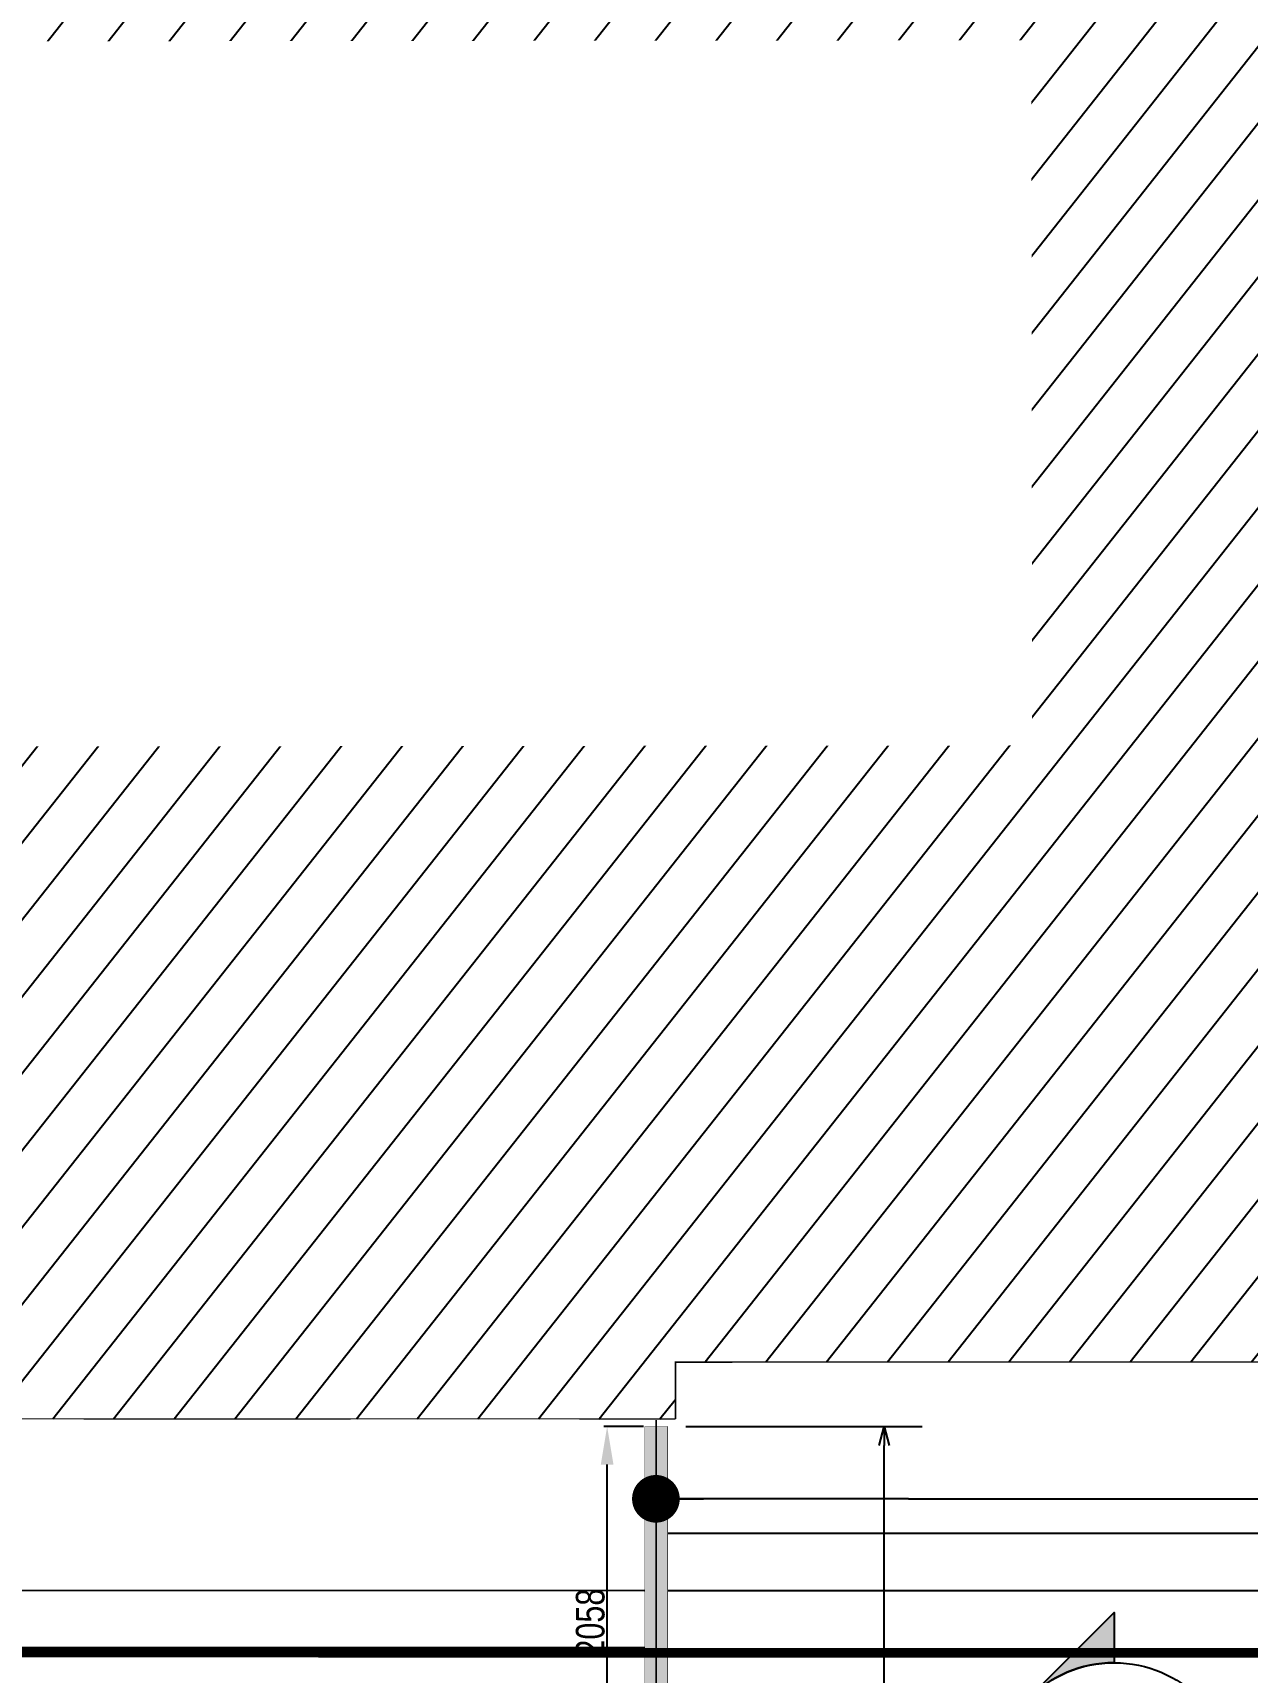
# Model space of a CAD drawing. Header units: centimetres. Extents: x -6122352 to 4157695, y -1694241 to 1947892.
# Drawn here: x 65638 to 72006, y -171863 to -163260 of the extents above; entities that cross this region are included whole.
import ezdxf
from ezdxf.enums import TextEntityAlignment as Align
from ezdxf.xclip import XClip

# ---------------------------------------------------------------- set-up
doc = ezdxf.new("R2010")
doc.units = ezdxf.units.CM
doc.header["$MEASUREMENT"] = 0
doc.header["$XCLIPFRAME"] = 2
doc.header["$PDMODE"] = 66
doc.header["$PDSIZE"] = 100
for name, pattern in [('DASHED2', [0.375, 0.25, -0.125]), ('XR-AR-END-SETTING OUT PLAN$0$23261-XR-AR-SI-GF$0$HIDDEN', [0.375, 0.25, -0.125]), ('XR-AR-END-SETTING OUT PLAN$0$23585-XR-AR-END-GROUND FLOOR$0$HIDDEN', [0.375, 0.25, -0.125]), ('XR-AR-MID-SETTING OUT FOR MASTER$0$23585-XR-AR-MID-GROUND FLOOR$0$23261-XR-AR-SI-GF$0$HIDDEN', [0.375, 0.25, -0.125]), ('XR-AR-MID-SETTING OUT FOR MASTER$0$23585-XR-AR-MID-GROUND FLOOR$0$945-4P-1-101-GROUND FLOOR PLAN$0$XR-MIDDLE-GROUND FLOOR PLAN$0$HIDDEN', [9.525, 6.35, -3.175])]:
    doc.linetypes.add(name, pattern=pattern)
for name, color, linetype in [('00-MI-DIM', 7, 'Continuous'), ('23585-XR-AR-BOUNDARY WALLS AND SETBACKS$0$setback', 7, 'XR-AR-END-SETTING OUT PLAN$0$23261-XR-AR-SI-GF$0$HIDDEN'), ('@MI-REF LAYER', 7, 'Continuous'), ('@MI-TYPE-02', 6, 'Continuous'), ('B_TH_4', 7, 'Continuous'), ('XR-AR-END-SETTING OUT PLAN$0$23585-XR-AR-END-GROUND FLOOR$0$A-Flor-Hral', 3, 'Continuous'), ('XR-AR-END-SETTING OUT PLAN$0$23585-XR-AR-END-GROUND FLOOR$0$A-Flor-Strs', 1, 'Continuous'), ('XR-AR-MID-SETTING OUT FOR MASTER$0$23585-XR-AR-MID-GROUND FLOOR$0$A-Flor-Hral', 3, 'Continuous'), ('XR-AR-MID-SETTING OUT FOR MASTER$0$23585-XR-AR-MID-GROUND FLOOR$0$A-Flor-Strs', 1, 'Continuous'), ('XR-AR-MID-SETTING OUT FOR MASTER$0$23585-XR-AR-MID-GROUND FLOOR$0$G-SHAD-20', 251, 'Continuous'), ('XR-AR-MID-SETTING OUT FOR MASTER$0$23585-XR-AR-MID-GROUND FLOOR$0$GS-HATCH-FLOOR TILE', 251, 'Continuous')]:
    doc.layers.add(name, color=color, linetype=linetype)
doc.layers.add('23585-XR-AR-DAMAC PLOT LIMITS$0$1-End units', color=7, linetype='Continuous', lineweight=5, true_color=0xf8991e)
for name, color, linetype, lineweight in [('23585-XR-AR-DAMAC PLOT LIMITS$0$1-Mid units', 41, 'Continuous', 5), ('@ Foundations', 4, 'DASHED2', 50), ('A-ANNO-TEXT', 3, 'Continuous', 25), ('XR-AR-END-SETTING OUT PLAN$0$23585-XR-AR-END-GROUND FLOOR$0$A-FLOR-UNDR', 8, 'XR-AR-END-SETTING OUT PLAN$0$23585-XR-AR-END-GROUND FLOOR$0$HIDDEN', 5), ('XR-AR-END-SETTING OUT PLAN$0$23585-XR-AR-END-GROUND FLOOR$0$A-GLAZ-SILL', 8, 'Continuous', 5), ('XR-AR-END-SETTING OUT PLAN$0$23585-XR-AR-END-GROUND FLOOR$0$A-GLAZ-WNDO', 232, 'Continuous', 9), ('XR-AR-END-SETTING OUT PLAN$0$23585-XR-AR-END-GROUND FLOOR$0$A-WALL', 7, 'Continuous', 30), ('XR-AR-END-SETTING OUT PLAN$0$23585-XR-AR-END-GROUND FLOOR$0$S-COLS', 51, 'Continuous', 40), ('XR-AR-END-SETTING OUT PLAN$0$23585-XR-AR-END-GROUND FLOOR$0$S-COLS-PATT', 8, 'Continuous', 5), ('XR-AR-MID-SETTING OUT FOR MASTER$0$23585-XR-AR-MID-GROUND FLOOR$0$$A-GLAZ-WNDO', 232, 'Continuous', 9), ('XR-AR-MID-SETTING OUT FOR MASTER$0$23585-XR-AR-MID-GROUND FLOOR$0$$A-WALL', 1, 'Continuous', 5), ('XR-AR-MID-SETTING OUT FOR MASTER$0$23585-XR-AR-MID-GROUND FLOOR$0$A-FLOR-OVHD', 9, 'XR-AR-MID-SETTING OUT FOR MASTER$0$23585-XR-AR-MID-GROUND FLOOR$0$23261-XR-AR-SI-GF$0$HIDDEN', 15), ('XR-AR-MID-SETTING OUT FOR MASTER$0$23585-XR-AR-MID-GROUND FLOOR$0$A-GLAZ-SILL', 8, 'Continuous', 5), ('XR-AR-MID-SETTING OUT FOR MASTER$0$23585-XR-AR-MID-GROUND FLOOR$0$A-GLAZ-WNDO', 232, 'Continuous', 9), ('XR-AR-MID-SETTING OUT FOR MASTER$0$23585-XR-AR-MID-GROUND FLOOR$0$A-WALL', 7, 'Continuous', 30), ('XR-AR-MID-SETTING OUT FOR MASTER$0$23585-XR-AR-MID-GROUND FLOOR$0$S-COLS', 51, 'Continuous', 40)]:
    doc.layers.add(name, color=color, linetype=linetype, lineweight=lineweight)
doc.styles.add('Arial Narrow', font='ARIALN.TTF', dxfattribs={"width": 0.95, "height": 500})
doc.styles.add('JWC 1.50MM', font='GOTHIC.TTF', dxfattribs={"width": 0.8, "height": 1.5})
doc.styles.add('Schueco-BEMSTIL', font='isocpeur.ttf', dxfattribs={"width": 0.9})
doc.dimstyles.new('JWC - 1.5', dxfattribs={"dimtxt": 1.5, "dimasz": 2, "dimexe": 0.18, "dimexo": 0.06, "dimgap": 0.09, "dimtad": 1, "dimtoh": 1, "dimdec": 0, "dimzin": 0, "dimdsep": 46, "dimtxsty": 'JWC 1.50MM', "dimcen": 0.09, "dimclrd": 1, "dimclre": 1, "dimclrt": 2, "dimadec": 0, "dimazin": 0, "dimtfac": 1, "dimtdec": 0, "dimtofl": 0, "dimtmove": 0, "dimatfit": 3, "dimfxl": 30, "dimtolj": 1, "dimtzin": 0, "dimarcsym": 0})
doc.dimstyles.new('MI- JWC-TXT-2.5 MM', dxfattribs={"dimscale": 1.5, "dimtxt": 2.5, "dimasz": 1, "dimexe": 2, "dimexo": 1, "dimgap": 1, "dimtad": 1, "dimdec": 0, "dimdsep": 46, "dimtxsty": 'Schueco-BEMSTIL', "dimblk": 'OPEN30', "dimcen": 0, "dimdle": 2, "dimclrd": 140, "dimclre": 8, "dimclrt": 40, "dimadec": 0, "dimazin": 2, "dimtfac": 1, "dimtdec": 0, "dimtix": 1, "dimtmove": 2, "dimatfit": 3, "dimldrblk": 'OPEN', "dimfxl": 2, "dimlwd": -1, "dimlwe": -1, "dimarcsym": 0})

# ---------------------------------------------------------------- blocks, each defined once
blk = doc.blocks.new('23585-XR-AR-BOUNDARY WALLS AND SETBACKS')
at = {"layer": '23585-XR-AR-BOUNDARY WALLS AND SETBACKS$0$setback', "ltscale": 40, "const_width": 0.05}
blk.add_lwpolyline([(496585.2711, 2768853.8794), (496570.8939, 2768867.0531), (496566.7391, 2768862.5186), (496562.6856, 2768858.0948), (496558.6322, 2768853.671), (496554.5788, 2768849.2473), (496550.5252, 2768844.8235), (496546.3706, 2768840.2892), (496560.7478, 2768827.1156), (496564.9027, 2768831.6499), (496568.9563, 2768836.0737), (496573.0094, 2768840.4973), (496577.0628, 2768844.9212), (496581.1162, 2768849.345), (496585.2711, 2768853.8794)], dxfattribs=at)
blk = doc.blocks.new('A$C9d9485f6')
at = {"layer": 'A-ANNO-TEXT', "rotation": 312.4881850805905}
blk.add_blockref('23585-XR-AR-BOUNDARY WALLS AND SETBACKS', (-2377088.5348, -1504219.2521), dxfattribs=at)
blk = doc.blocks.new('23585-XR-AR-DAMAC PLOT LIMITS')
at = {"layer": '23585-XR-AR-DAMAC PLOT LIMITS$0$1-End units', "color": 251, "true_color": 0x636466}
blk.add_lwpolyline([(496560.9329, 2768822.8771), (496543.2379, 2768839.0907), (496549.4193, 2768845.8369), (496567.1145, 2768829.6231)], close=True, dxfattribs=at)
at = {"layer": '23585-XR-AR-DAMAC PLOT LIMITS$0$1-Mid units', "color": 251, "true_color": 0x636466}
blk.add_lwpolyline([(496567.1145, 2768829.6231), (496549.4193, 2768845.8369), (496553.4729, 2768850.2607), (496571.1681, 2768834.0469)], close=True, dxfattribs=at)
blk = doc.blocks.new('A$Cf093b529')
at = {"layer": 'A-ANNO-TEXT'}
blk.add_blockref('23585-XR-AR-DAMAC PLOT LIMITS', (-495391.9901, -2768603.4419), dxfattribs=at)
blk = doc.blocks.new('XR-AR-END-SETTING OUT PLAN$0$23585-XR-AR-END-GROUND FLOOR$0$A$C75a8815d')
at = {"layer": 'XR-AR-END-SETTING OUT PLAN$0$23585-XR-AR-END-GROUND FLOOR$0$S-COLS', "color": 252, "lineweight": 30}
for points in [[(6049.8, 13227.6), (6049.8, 12227.6), (6249.8, 12227.6), (6249.8, 13227.6)], [(6049.9, 10644.6), (6049.9, 9444.6), (6249.9, 9444.6), (6249.9, 10644.6)]]:
    blk.add_lwpolyline(points, close=True, dxfattribs=at)
blk = doc.blocks.new('XR-AR-END-SETTING OUT PLAN')
at = {"layer": 'XR-AR-END-SETTING OUT PLAN$0$23585-XR-AR-END-GROUND FLOOR$0$A-Flor-Hral', "color": 8}
for p, q in [((7060.1, 13800), (9050.1, 13800)), ((7060.1, 13750), (7060.1, 13800)), ((7060.1, 13750), (9050.1, 13750)), ((7060.1, 12850), (8050.1, 12850)), ((7060.1, 12800), (7060.1, 12850)), ((8050.1, 11545), (8050.1, 12850)), ((7060.1, 12800), (8000.1, 12800)), ((8000.1, 11526.8), (8000.1, 12800))]:
    blk.add_line(p, q, dxfattribs=at)
at = {"layer": 'XR-AR-END-SETTING OUT PLAN$0$23585-XR-AR-END-GROUND FLOOR$0$A-Flor-Strs', "color": 8}
for p, q in [((7110.1, 13850), (9050.1, 13850)), ((7110.1, 13800), (7110.1, 13850)), ((7390.1, 13800), (7390.1, 13850)), ((7670.1, 13800), (7670.1, 13850)), ((7950.1, 13800), (7950.1, 13850)), ((7110.1, 12850), (7110.1, 13750)), ((7390.1, 12850), (7390.1, 13750)), ((7670.1, 12850), (7670.1, 13750)), ((7950.1, 12850), (7950.1, 13750)), ((7110.1, 12750), (7110.1, 12800)), ((7390.1, 12750), (7390.1, 12800)), ((7670.1, 12750), (7670.1, 12800)), ((7950.1, 12800), (7950.1, 11508.5)), ((7950.1, 12750), (8000.1, 12750)), ((8050.1, 12750), (9050.1, 12750))]:
    blk.add_line(p, q, dxfattribs=at)
for points in [[(3000.1, 19773.3), (3000.1, 20973.3), (9090, 20973.2)], [(3300.1, 19773.3), (3300.1, 20673.3), (9090, 20673.3)], [(8550.1, 12190), (8550.1, 13300), (7110.1, 13300)]]:
    blk.add_lwpolyline(points, dxfattribs=at)
blk.add_circle((7110.1, 13300), 41.8, dxfattribs=at)
at = {"layer": 'XR-AR-END-SETTING OUT PLAN$0$23585-XR-AR-END-GROUND FLOOR$0$A-FLOR-UNDR', "color": 8, "ltscale": 5}
blk.add_line((7950.1, 12650), (9050.1, 12650), dxfattribs=at)
at = {"layer": 'XR-AR-END-SETTING OUT PLAN$0$23585-XR-AR-END-GROUND FLOOR$0$A-GLAZ-SILL', "color": 252}
blk.add_line((3550.1, 19523.4), (8750.1, 19523.4), dxfattribs=at)
at = {"layer": 'XR-AR-END-SETTING OUT PLAN$0$23585-XR-AR-END-GROUND FLOOR$0$A-GLAZ-WNDO', "color": 252}
for p, q in [((6150.1, 19773.4), (3550.1, 19773.4)), ((6150.1, 19773.4), (8750.1, 19773.4)), ((7410.1, 19623.4), (7410.1, 19773.4)), ((7460.1, 19773.4), (7460.1, 19623.4)), ((8700.1, 19623.4), (8700.1, 19773.4)), ((8750.1, 19773.4), (8750.1, 19523.4)), ((3550.1, 19623.4), (6150.1, 19623.4)), ((8750.1, 19623.4), (6150.1, 19623.4))]:
    blk.add_line(p, q, dxfattribs=at)
blk.add_lwpolyline([(7460.1, 19723.4), (8700.1, 19723.4)], dxfattribs=at)
for points in [[(6070.1, 19563.4), (4860.1, 19563.4), (4860.1, 19613.4), (6070.1, 19613.4)], [(6150.1, 19563.4), (6070.1, 19563.4), (6070.1, 19613.4), (6150.1, 19613.4)], [(6150.1, 19563.4), (6230.1, 19563.4), (6230.1, 19613.4), (6150.1, 19613.4)], [(6230.1, 19563.4), (7440.1, 19563.4), (7440.1, 19613.4), (6230.1, 19613.4)], [(7520.1, 19563.4), (7440.1, 19563.4), (7440.1, 19613.4), (7520.1, 19613.4)]]:
    blk.add_lwpolyline(points, close=True, dxfattribs=at)
at = {"layer": 'XR-AR-END-SETTING OUT PLAN$0$23585-XR-AR-END-GROUND FLOOR$0$A-WALL', "color": 8}
for points in [[(9250.1, 19773.3), (8750.1, 19773.4), (8750.1, 19523.3), (9250, 19523.4)], [(9250.1, 6650), (9050.1, 6650), (9050.1, 8750), (6850.1, 8750), (6850.1, 8700), (6750.1, 8700), (6750.1, 8750), (6650.1, 8750), (6650.1, 8850), (6950.1, 8850), (6950.1, 8900), (7050.1, 8900), (7050.1, 8850), (9050.1, 8850), (9050.1, 10350), (7050.1, 10350), (7050.1, 9800), (6950.1, 9800), (6950.1, 10550), (7050.1, 10550), (7050.1, 10450), (9050.1, 10450), (9049.9, 19523.4), (9250, 19523.4)]]:
    blk.add_lwpolyline(points, close=True, dxfattribs=at)
blk.add_lwpolyline([(7250.1, 12200), (7250.1, 11450), (6950.1, 11450), (6950.1, 12750), (7950.1, 12750), (7950.1, 12650), (7100.1, 12650), (7100.1, 12200), (7250.1, 12200), (7250.1, 12200), (7250.1, 12200)], dxfattribs=at)
at = {"layer": 'XR-AR-END-SETTING OUT PLAN$0$23585-XR-AR-END-GROUND FLOOR$0$S-COLS-PATT', "color": 8}
blk.add_blockref('XR-AR-END-SETTING OUT PLAN$0$23585-XR-AR-END-GROUND FLOOR$0$A$C75a8815d', (3000.1, 5500), dxfattribs=at)
blk = doc.blocks.new('END UNIT')
at = {"xscale": 0.001, "yscale": 0.001, "zscale": 0.001}
blk.add_blockref('XR-AR-END-SETTING OUT PLAN', (-9.1502, 0), dxfattribs=at)
blk = doc.blocks.new('XR-AR-MID-SETTING OUT FOR MASTER$0$23585-XR-AR-MID-GROUND FLOOR$0$945-4P-1-101-GROUND FLOOR PLAN$0$XR-MIDDLE-GROUND FLOOR PLAN$0$A$C446944C1')
at = {"layer": 'XR-AR-MID-SETTING OUT FOR MASTER$0$23585-XR-AR-MID-GROUND FLOOR$0$A-GLAZ-SILL', "color": 252}
blk.add_line((0, 0), (5.2, 0), dxfattribs=at)
for points in [[(2.2081, -0.0228), (2.2081, -0.1242), (2.0938, -0.0735), (2.2081, -0.0228)], [(2.9919, -0.0228), (2.9919, -0.1242), (3.1062, -0.0735), (2.9919, -0.0228)]]:
    blk.add_lwpolyline(points, dxfattribs=at)
at = {"layer": 'XR-AR-MID-SETTING OUT FOR MASTER$0$23585-XR-AR-MID-GROUND FLOOR$0$A-GLAZ-WNDO', "color": 252}
for p, q in [((5.2, 0.25), (0, 0.25)), ((0, 0.25), (0, 0)), ((0.05, 0.1), (0.05, 0.25)), ((1.285, 0.25), (1.285, 0.1)), ((1.335, 0.1), (1.335, 0.25)), ((3.865, 0.1), (3.865, 0.25)), ((3.915, 0.25), (3.915, 0.1)), ((5.15, 0.1), (5.15, 0.25)), ((5.2, 0.25), (5.2, 0)), ((0, 0.1), (2.6, 0.1)), ((5.2, 0.1), (2.6, 0.1))]:
    blk.add_line(p, q, dxfattribs=at)
for points in [[(1.285, 0.2), (0.05, 0.2)], [(3.915, 0.2), (5.15, 0.2)]]:
    blk.add_lwpolyline(points, dxfattribs=at)
for points in [[(1.225, 0.04), (1.305, 0.04), (1.305, 0.09), (1.225, 0.09)], [(2.52, 0.04), (1.305, 0.04), (1.305, 0.09), (2.52, 0.09)], [(2.6, 0.04), (2.52, 0.04), (2.52, 0.09), (2.6, 0.09)], [(2.6, 0.04), (2.68, 0.04), (2.68, 0.09), (2.6, 0.09)], [(2.68, 0.04), (3.895, 0.04), (3.895, 0.09), (2.68, 0.09)], [(3.975, 0.04), (3.895, 0.04), (3.895, 0.09), (3.975, 0.09)]]:
    blk.add_lwpolyline(points, close=True, dxfattribs=at)
blk = doc.blocks.new('XR-AR-MID-SETTING OUT FOR MASTER$0$23585-XR-AR-MID-GROUND FLOOR$0$945-4P-1-101-GROUND FLOOR PLAN$0$XR-MIDDLE-GROUND FLOOR PLAN$0$BREAK LINE1')
blk.add_lwpolyline([(648.2, -6.2, 0, 0, 0), (100.8, -6.2, 16.7, 16.7, 0), (38.3, -177.9, 16.7, 16.7, 0), (-86.7, 165.6, 16.7, 16.7, 0), (-149.2, -6.2, 0, 0, 0), (-912.1, -6.2, 0, 0, 0)], format="xyseb")
blk = doc.blocks.new('XR-AR-MID-SETTING OUT FOR MASTER$0$23585-XR-AR-MID-GROUND FLOOR$0$945-4P-1-101-GROUND FLOOR PLAN$0$XR-MIDDLE-GROUND FLOOR PLAN$0$WRFWF')
at = {"layer": 'XR-AR-MID-SETTING OUT FOR MASTER$0$23585-XR-AR-MID-GROUND FLOOR$0$A-FLOR-OVHD', "linetype": 'XR-AR-MID-SETTING OUT FOR MASTER$0$23585-XR-AR-MID-GROUND FLOOR$0$945-4P-1-101-GROUND FLOOR PLAN$0$XR-MIDDLE-GROUND FLOOR PLAN$0$HIDDEN', "ltscale": 0.1}
for p, q in [((9250, 14090), (9250, 9909.4)), ((10350, 14089.4), (9250, 14089.4)), ((10350, 13809.4), (9250, 13809.4)), ((10350, 13529.4), (9250, 13529.4)), ((10350, 13249.4), (9250, 13249.4)), ((10350, 12969.4), (9250, 12969.4)), ((10350, 12689.4), (9250, 12689.4)), ((10350, 12409.4), (9250, 12409.4)), ((10350, 12129.4), (9250, 12129.4)), ((10350, 11849.4), (9250, 11849.4)), ((10350, 11569.4), (9250, 11569.4)), ((10350, 11289.4), (9250, 11289.4)), ((10350, 11009.4), (9250, 11009.4)), ((10350, 11009.4), (10350, 9909.4)), ((10350, 9909.4), (9250, 9909.4))]:
    blk.add_line(p, q, dxfattribs=at)
blk.add_lwpolyline([(10350, 14370), (10350, 11009.4)], dxfattribs=at)
blk = doc.blocks.new('XR-AR-MID-SETTING OUT FOR MASTER$0$23585-XR-AR-MID-GROUND FLOOR$0$945-4P-1-101-GROUND FLOOR PLAN$0$XR-MIDDLE-GROUND FLOOR PLAN$0$ASDASDASD')
blk.add_wipeout([(-42428.5, 24502.3), (-42278.5, 24502.3), (-42278.5, 24052.3), (-42428.5, 24052.3)])
blk.add_hatch(color=256).paths.add_polyline_path([(-42428.5, 24502.3), (-42278.5, 24502.3), (-42428.5, 24052.3)])
for p, q in [((-42278.5, 24502.3), (-42428.5, 24502.3)), ((-42428.5, 24502.3), (-42428.5, 24052.3)), ((-42428.5, 24052.3), (-42278.5, 24502.3)), ((-42278.5, 24052.3), (-42278.5, 24502.3)), ((-42428.5, 24052.3), (-42278.5, 24052.3))]:
    blk.add_line(p, q)
blk = doc.blocks.new('XR-AR-MID-SETTING OUT FOR MASTER$0$23585-XR-AR-MID-GROUND FLOOR$0$A$C08698786')
at = {"layer": 'XR-AR-MID-SETTING OUT FOR MASTER$0$23585-XR-AR-MID-GROUND FLOOR$0$S-COLS', "color": 252, "lineweight": 30}
for points in [[(-100.1, 18727.6), (-100.1, 17727.6), (99.9, 17727.6), (99.9, 18727.6)], [(-100.1, 16144.6), (-100.1, 14944.6), (99.9, 14944.6), (99.9, 16144.6)]]:
    blk.add_lwpolyline(points, close=True, dxfattribs=at)
blk = doc.blocks.new('XR-AR-MID-SETTING OUT FOR MASTER')
at = {"layer": 'XR-AR-MID-SETTING OUT FOR MASTER$0$23585-XR-AR-MID-GROUND FLOOR$0$A-Flor-Hral', "color": 8}
blk.add_lwpolyline([(100, 14902.7), (2090, 14902.7), (2090, 14852.7), (100, 14852.7)], dxfattribs=at)
at = {"layer": 'XR-AR-MID-SETTING OUT FOR MASTER$0$23585-XR-AR-MID-GROUND FLOOR$0$A-Flor-Strs', "color": 8}
for p, q in [((60.1, 20672.9), (5940, 20672.7)), ((60, 20372.9), (5940, 20372.7)), ((2040, 14952.7), (100, 14952.7)), ((1200, 14952.7), (1200, 14902.7)), ((1480, 14952.7), (1480, 14902.7)), ((1760, 14952.7), (1760, 14902.7)), ((2040, 14952.7), (2040, 14902.7)), ((1200, 14852.7), (1200, 13952.7)), ((1480, 14852.7), (1480, 13952.7)), ((1760, 14852.7), (1760, 13952.7)), ((2040, 14852.7), (2040, 13952.7)), ((1100, 13852.7), (100, 13852.7)), ((1200, 13852.7), (1200, 13573.2)), ((1480, 13902.7), (1480, 13852.7)), ((1760, 13902.7), (1760, 13852.7)), ((2040, 13902.7), (2040, 13852.7)), ((1100, 13572.7), (100, 13572.7)), ((1200, 13572.7), (1150, 13572.7))]:
    blk.add_line(p, q, dxfattribs=at)
blk.add_lwpolyline([(1200, 13902.7), (1200, 13852.7), (1150, 13852.7)], dxfattribs=at)
at = {"layer": 'XR-AR-MID-SETTING OUT FOR MASTER$0$23585-XR-AR-MID-GROUND FLOOR$0$A-Flor-Strs', "color": 8, "const_width": 15}
blk.add_lwpolyline([(455.2, 13685.2), (650, 13572.7), (844.9, 13685.2)], dxfattribs=at)
at = {"layer": 'XR-AR-MID-SETTING OUT FOR MASTER$0$23585-XR-AR-MID-GROUND FLOOR$0$A-Flor-Strs', "color": 8}
blk.add_circle((2040, 14402.7), 45, dxfattribs=at)
at = {"layer": 'XR-AR-MID-SETTING OUT FOR MASTER$0$23585-XR-AR-MID-GROUND FLOOR$0$A-WALL', "color": 8}
for points in [[(100, 19472.7), (400, 19472.7), (400, 19222.7), (100, 19222.7)], [(1950, 13202.6), (2000, 13202.6), (2000, 13652.6), (1950, 13652.6)]]:
    blk.add_lwpolyline(points, close=True, dxfattribs=at)
at = {"layer": 'XR-AR-MID-SETTING OUT FOR MASTER$0$23585-XR-AR-MID-GROUND FLOOR$0$$A-GLAZ-WNDO', "color": 8, "xscale": -1000, "yscale": 1000, "zscale": 1000}
blk.add_blockref('XR-AR-MID-SETTING OUT FOR MASTER$0$23585-XR-AR-MID-GROUND FLOOR$0$945-4P-1-101-GROUND FLOOR PLAN$0$XR-MIDDLE-GROUND FLOOR PLAN$0$A$C446944C1', (5600, 19222.7), dxfattribs=at)
at = {"layer": 'XR-AR-MID-SETTING OUT FOR MASTER$0$23585-XR-AR-MID-GROUND FLOOR$0$$A-WALL', "color": 8}
blk.add_blockref('XR-AR-MID-SETTING OUT FOR MASTER$0$23585-XR-AR-MID-GROUND FLOOR$0$945-4P-1-101-GROUND FLOOR PLAN$0$XR-MIDDLE-GROUND FLOOR PLAN$0$WRFWF', (-9150, -796.8), dxfattribs=at)
at = {"layer": 'XR-AR-MID-SETTING OUT FOR MASTER$0$23585-XR-AR-MID-GROUND FLOOR$0$A-FLOR-OVHD', "color": 8, "linetype": 'XR-AR-MID-SETTING OUT FOR MASTER$0$23585-XR-AR-MID-GROUND FLOOR$0$23261-XR-AR-SI-GF$0$HIDDEN', "ltscale": 5, "xscale": -0.9999999999999997, "rotation": 194.2810957359752}
blk.add_blockref('XR-AR-MID-SETTING OUT FOR MASTER$0$23585-XR-AR-MID-GROUND FLOOR$0$945-4P-1-101-GROUND FLOOR PLAN$0$XR-MIDDLE-GROUND FLOOR PLAN$0$BREAK LINE1', (675, 13433.2), dxfattribs=at)
at = {"layer": 'XR-AR-MID-SETTING OUT FOR MASTER$0$23585-XR-AR-MID-GROUND FLOOR$0$G-SHAD-20', "color": 8}
blk.add_blockref('XR-AR-MID-SETTING OUT FOR MASTER$0$23585-XR-AR-MID-GROUND FLOOR$0$945-4P-1-101-GROUND FLOOR PLAN$0$XR-MIDDLE-GROUND FLOOR PLAN$0$ASDASDASD', (44478.5, -10849.7), dxfattribs=at)
at = {"layer": 'XR-AR-MID-SETTING OUT FOR MASTER$0$23585-XR-AR-MID-GROUND FLOOR$0$A-Flor-Hral', "color": 8}
blk.add_lwpolyline([(1150, 13560.5), (1150, 13902.7), (2090, 13902.7), (2090, 13952.7), (1100, 13952.7), (1100, 13547.8)], dxfattribs=at)
at = {"layer": 'XR-AR-MID-SETTING OUT FOR MASTER$0$23585-XR-AR-MID-GROUND FLOOR$0$A-Flor-Strs', "color": 8}
blk.add_lwpolyline([(650, 13572.7), (650, 14402.7), (2040, 14402.7)], dxfattribs=at)
at = {"layer": 'XR-AR-MID-SETTING OUT FOR MASTER$0$23585-XR-AR-MID-GROUND FLOOR$0$A-WALL', "color": 8}
for points in [[(100, 19472.7), (-100, 19472.7), (-100, 5500), (100, 5500), (100, 8850.1), (1100, 8850.1), (1100, 8950.1), (100, 8950.1), (100, 10950), (2100, 10950), (2100, 9950.1), (2200, 9950.1), (2200.1, 11150), (2100.1, 11150), (2100, 11050), (100, 11050)], [(2200, 13652.6), (2200, 13652.6), (2200, 13852.6), (1200, 13852.7), (1200, 13752.7), (1850, 13752.6), (1850, 13102.6), (2100.1, 13102.6), (2100.1, 12652.6), (1950, 12652.6), (1950, 12552.4), (2100.1, 12552.4), (2100, 12050), (2200, 12050), (2200, 13202.6), (2050, 13202.6), (2050, 13652.6), (2200, 13652.6)]]:
    blk.add_lwpolyline(points, close=True, dxfattribs=at)
at = {"layer": 'XR-AR-MID-SETTING OUT FOR MASTER$0$23585-XR-AR-MID-GROUND FLOOR$0$GS-HATCH-FLOOR TILE', "color": 8}
blk.add_blockref('XR-AR-MID-SETTING OUT FOR MASTER$0$23585-XR-AR-MID-GROUND FLOOR$0$A$C08698786', (0, 0), dxfattribs=at)
blk = doc.blocks.new('MID UNIT')
at = {"xscale": 0.001, "yscale": 0.001, "zscale": 0.001}
blk.add_blockref('XR-AR-MID-SETTING OUT FOR MASTER', (0, 0), dxfattribs=at)
blk = doc.blocks.new('TH_4')
at = {"xscale": -1}
blk.add_blockref('END UNIT', (495826.3054, 2769130.5141), dxfattribs=at)
blk.add_blockref('MID UNIT', (495826.3054, 2769130.5141), dxfattribs=at)
blk = doc.blocks.new('23585-XR-AR-MALDIVE-3$0$TH_4')
at = {"layer": 'B_TH_4', "xscale": 1.000039184446315, "yscale": 1.000039184446315, "zscale": 1.000039184446315}
blk.add_blockref('TH_4', (-19.4274, -108.5069), dxfattribs=at)
at = {"layer": '@ Foundations', "linetype": 'DASHED2', "ltscale": 0.25}
blk.add_lwpolyline([(495824.9554, 2769144.3068), (495827.6554, 2769144.3068), (495827.6554, 2769149.6568), (495824.9554, 2769149.6568)], close=True, dxfattribs=at)
blk = doc.blocks.new('_Dot')
at = {"color": 0, "linetype": 'ByBlock', "lineweight": -2}
blk.add_line((-0.5, 0), (-1, 0), dxfattribs=at)
at = {"color": 0, "linetype": 'ByBlock', "const_width": 0.5}
blk.add_lwpolyline([(-0.25, 0, 1), (0.25, 0, 1)], format="xyb", close=True, dxfattribs=at)
blk = doc.blocks.new('_Open30')
at = {"color": 0, "linetype": 'ByBlock', "lineweight": -2}
for p, q in [((-1, 0.268), (0, 0)), ((0, 0), (-1, -0.268)), ((0, 0), (-1, 0))]:
    blk.add_line(p, q, dxfattribs=at)
blk = doc.blocks.new('*D3668')
at = {"layer": '@MI-TYPE-02', "color": 8, "transparency": 16777216}
for p, q in [((-4206.7, 5738.3), (-4206.7, 4503.6)), ((-90.3, 5743.2), (-90.3, 4503.6))]:
    blk.add_line(p, q, dxfattribs=at)
at = {"layer": '@MI-TYPE-02', "color": 140, "transparency": 16777216}
blk.add_line((-4106.7, 4703.6), (-190.3, 4703.6), dxfattribs=at)
at = {"layer": 'Defpoints', "color": 0, "transparency": 16777216}
for p in [(-4206.7, 5838.3), (-90.3, 5843.2), (-90.3, 4703.6)]:
    blk.add_point(p, dxfattribs=at)
at = {"layer": '@MI-TYPE-02', "color": 140, "transparency": 16777216, "xscale": 100, "yscale": 100, "zscale": 100, "rotation": 180}
blk.add_blockref('_Open30', (-4206.7, 4703.6), dxfattribs=at)
at = {"layer": '@MI-TYPE-02', "color": 140, "transparency": 16777216, "xscale": 100, "yscale": 100, "zscale": 100}
blk.add_blockref('_Open30', (-90.3, 4703.6), dxfattribs=at)
at = {"layer": '@MI-TYPE-02', "color": 40, "transparency": 16777216, "insert": (-2148.5, 4928.6), "char_height": 250, "attachment_point": 5, "style": 'Schueco-BEMSTIL'}
blk.add_mtext('4116', dxfattribs=at)
blk = doc.blocks.new('_Open')
at = {"color": 0, "linetype": 'ByBlock', "lineweight": -2}
for p, q in [((-1, 0.2), (0, 0)), ((-1, -0.2), (0, 0)), ((0, 0), (-1, 0))]:
    blk.add_line(p, q, dxfattribs=at)
blk = doc.blocks.new('*D3667')
at = {"color": 1, "lineweight": -2, "transparency": 16777216}
for p, q in [((-2148.5, 5964.7), (-2148.5, 6174.4)), ((-1948.5, 6156.4), (-290.3, 6156.4)), ((-90.3, 5965.2), (-90.3, 6174.4))]:
    blk.add_line(p, q, dxfattribs=at)
at = {"color": 1, "transparency": 16777216}
for points in [[(-1948.5, 6189.7), (-1948.5, 6123), (-2148.5, 6156.4)], [(-290.3, 6189.7), (-290.3, 6123), (-90.3, 6156.4)]]:
    blk.add_solid(points, dxfattribs=at)
at = {"layer": 'Defpoints', "color": 0, "transparency": 16777216}
for p in [(-90.3, 6156.4), (-2148.5, 5958.7), (-90.3, 5959.2)]:
    blk.add_point(p, dxfattribs=at)
at = {"color": 2, "transparency": 16777216, "insert": (-1119.4, 6244.1), "char_height": 150, "attachment_point": 5, "style": 'JWC 1.50MM'}
blk.add_mtext('\\A1;2058', dxfattribs=at)
blk = doc.blocks.new('*U3659')
h = blk.add_hatch(color=94)
edge = h.paths.add_edge_path()
edge.add_line((0, -6.35), (0, -8.98))
edge.add_line((0, -8.98), (-8.98, 0))
edge.add_line((-8.98, 0), (0, 8.98))
edge.add_line((0, 8.98), (0, 6.35))
edge.add_arc((0, 0), 6.35, 90, 270)
at = {"color": 94}
blk.add_line((-6.35, 0), (6.35, 0), dxfattribs=at)
blk.add_lwpolyline([(0, -6.35), (0, -8.98), (-8.98, 0), (0, 8.98), (0, 6.35, 1)], format="xyb", close=True, dxfattribs=at)
blk.add_lwpolyline([(-4.49, 4.49, 0.414214), (-4.49, -4.49), (-8.98, 0), (-4.49, 4.49)], format="xyb", close=True)
blk.add_circle((0, 0), 6.35, dxfattribs=at)
at = {"style": 'Arial Narrow', "width": 0.95, "flags": 8}
blk.add_attdef('VIEWNUMBER', text='', height=2.5, dxfattribs=at).set_placement((0, 0), align=Align.BOTTOM_CENTER)
blk.add_attdef('SHEETNUMBER', text='', height=2.5, dxfattribs=at).set_placement((0, -1.588), align=Align.TOP_CENTER)
blk = doc.blocks.new('G6-Partition Walls')
at = {"layer": '@MI-TYPE-02'}
h = blk.add_hatch(color=256, dxfattribs=at)
h.dxf.hatch_style = 1
h.paths.add_polyline_path([(-90.3, 5959.2), (-90.3, 5839.2), (-4206.7, 5838.3), (-4206.8, 5958.3)])
at = {"layer": '@MI-TYPE-02', "const_width": 2.5}
blk.add_lwpolyline([(-90.3, 5959.2), (-90.3, 5839.2), (-4206.7, 5838.3), (-4206.8, 5958.3)], close=True, dxfattribs=at)
at = {"color": 94}
dim = blk.add_linear_dim(base=(-90.3, 6156.4), p1=(-2148.5, 5958.7), p2=(-90.3, 5959.2), dimstyle='JWC - 1.5', dxfattribs=at)
dim.commit()
dim.dimension.update_dxf_attribs({"geometry": '*D3667', "text_midpoint": (-1119.4, 6244.1)})
at = {"layer": '@MI-TYPE-02'}
dim = blk.add_linear_dim(base=(-90.3, 4703.6), p1=(-4206.7, 5838.3), p2=(-90.3, 5843.2), dimstyle='MI- JWC-TXT-2.5 MM', dxfattribs=at)
dim.commit()
dim.dimension.update_dxf_attribs({"geometry": '*D3668', "text_midpoint": (-2148.5, 4928.6)})

msp = doc.modelspace()

# ---------------------------------------------------------------- block references
at = {"layer": '@MI-REF LAYER', "xscale": 1000, "yscale": 1000, "zscale": 1000}
msp.add_blockref('A$C9d9485f6', (-23958.95046, 48155.57226), dxfattribs=at)
at = {"layer": '@MI-REF LAYER', "xscale": 1000, "yscale": 1000, "zscale": 1000, "rotation": 312.4882903633292}
msp.add_blockref('A$Cf093b529', (-891608.73293, 539022.72011), dxfattribs=at)

# ---------------------------------------------------------------- next in the draw order: block references
at = {"layer": '@MI-REF LAYER'}
ref = msp.add_blockref('23585-XR-AR-MALDIVE-3$0$TH_4', (496387983.13805, 2768891476.40003), dxfattribs=dict(at, xscale=1000, yscale=1000, zscale=1000, rotation=179.9898040462887))
XClip(ref).set_block_clipping_path([(495793.1983331204, 2769154.4143530317), (495793.2172451443, 2769130.5147732692), (495835.3551904894, 2769130.5144566512), (495835.3553965106, 2769154.4534311658), (495826.2939831605, 2769154.4143751008), (495820.2938442621, 2769154.4144850681), (495814.2939794599, 2769154.41430012), (495808.2939721677, 2769154.4142626277), (495802.2939673355, 2769154.4142251369)])

# ---------------------------------------------------------------- next in the draw order: block references
at = {"layer": '00-MI-DIM'}
ref = msp.add_blockref('*U3659', (71308.75305, -172448.39575), dxfattribs=dict(at, xscale=100, yscale=100, zscale=100))
ref.add_attrib('VIEWNUMBER', '20', dxfattribs={"layer": '0', "height": 250, "style": 'Arial Narrow', "width": 0.95}).set_placement((71308.75305, -172448.39575), align=Align.BOTTOM_CENTER)
ref.add_attrib('SHEETNUMBER', 'T2', dxfattribs={"layer": '0', "height": 250, "style": 'Arial Narrow', "width": 0.95}).set_placement((71308.75305, -172607.14575), align=Align.TOP_CENTER)
at = {"layer": '@MI-REF LAYER', "extrusion": (5.28805e-12, -6.92406e-09, 1), "xscale": 250, "yscale": 250, "zscale": 250, "rotation": 180.0886329981475}
msp.add_blockref('_Dot', (68905.49974, -170953.14352, -22.45904), dxfattribs=at)

# ---------------------------------------------------------------- next in the draw order: wipeouts: each hides what was drawn before it
at = {"color": 10}
msp.add_wipeout([(62759.60346, -156259.19746), (62757.29822, -170533.02871), (69005.67211, -170538.33469), (69005.68011, -170233.51101), (92807.11389, -170238.81378), (92807.06058, -170538.39232), (99057.17158, -170539.50455), (99059.24789, -156265.65709), (62759.60425, -156254.73668)], dxfattribs=at).dxf.layer = '@MI-REF LAYER'

# ---------------------------------------------------------------- next in the draw order: hatches: boundary and pattern name
at = {"layer": '@MI-REF LAYER', "transparency": 33554508}
h = msp.add_hatch(dxfattribs=at)
h.set_pattern_fill('ANSI31', color=256, scale=2000, angle=186.72236)
h.paths.add_polyline_path([(62759.60425, -156254.73676), (62755.51561, -170533.02842), (69005.67576, -170534.03783), (69005.93098, -170233.48086), (92806.86296, -170238.81372), (92806.76133, -170538.3761), (99057.17158, -170539.48841), (99059.32244, -156265.65711)])

# ---------------------------------------------------------------- next in the draw order: linework, layer by layer
at = {"layer": '@MI-REF LAYER', "const_width": 5}
msp.add_lwpolyline([(62759.60425, -156254.73676), (62755.51561, -170533.02842), (69005.67576, -170534.03783), (69005.93098, -170233.48086), (92806.86296, -170238.81372), (92806.76133, -170538.3761), (99057.17158, -170539.48841), (99059.32244, -156265.65711)], close=True, dxfattribs=at)
at = {"layer": '@MI-REF LAYER', "linetype": 'DASHED2', "extrusion": (3.92215e-12, 7.46019e-09, 1), "elevation": -22.4615}
msp.add_lwpolyline([(68906.89179, -170952.07499), (83130.48503, -170954.60464), (83687.41298, -170217.92528)], dxfattribs=at)

# ---------------------------------------------------------------- next in the draw order: block references
at = {"layer": '@MI-TYPE-02', "rotation": 89.9898100330467}
msp.add_blockref('G6-Partition Walls', (74806.11367, -170484.55301), dxfattribs=at)

# ---------------------------------------------------------------- next in the draw order: wipeouts: each hides what was drawn before it
at = {"color": 10}
msp.add_wipeout([(63904.92692, -163306.68171), (63908.61901, -167006.67987), (70878.10256, -166999.72528), (70874.41047, -163299.72712)], dxfattribs=at).dxf.layer = '@MI-REF LAYER'

doc.saveas('drawing.dxf')
